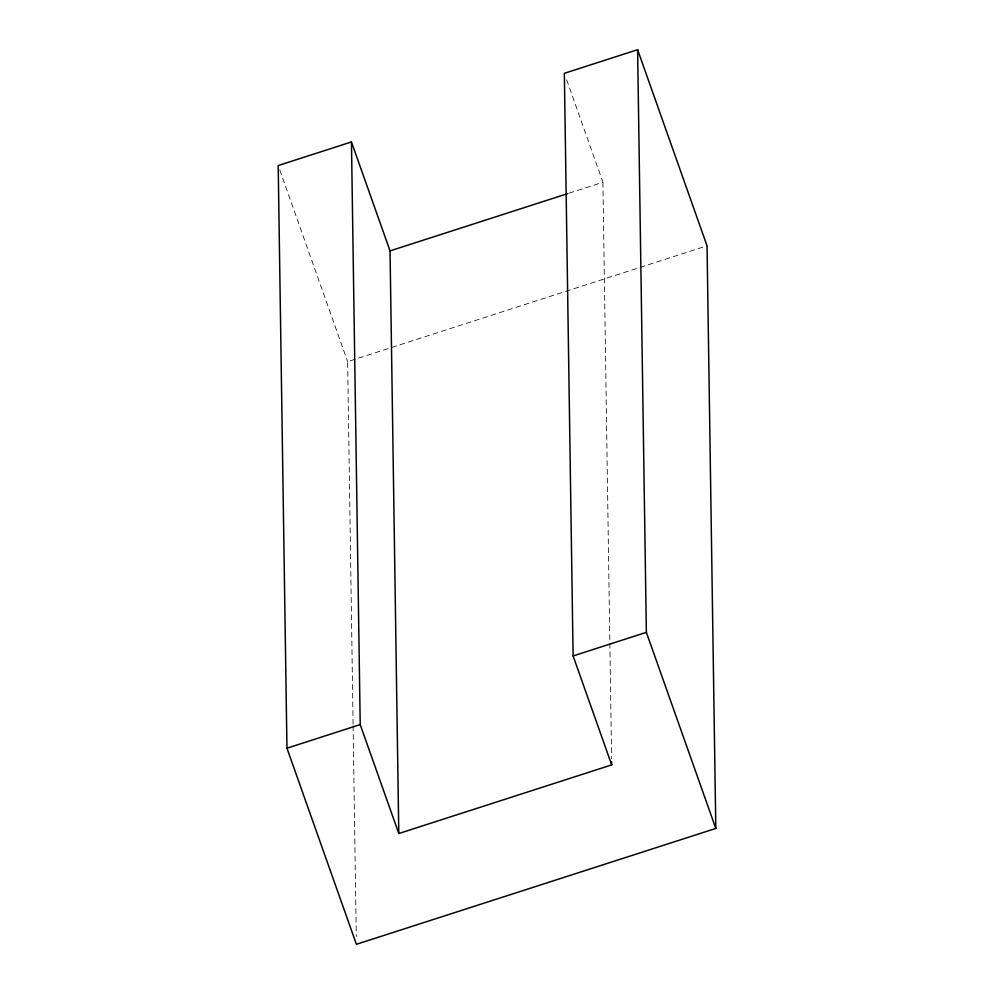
<?xml version="1.0" encoding="UTF-8"?>
<svg xmlns="http://www.w3.org/2000/svg" width="994" height="994" viewBox="0 0 994 994"><rect width="100%" height="100%" fill="white"/><g stroke="black" fill="none" stroke-linecap="round" stroke-linejoin="round"><path stroke-width="0.75" stroke-dasharray="4.97 3.73" d="M569.152 193.147L602.923 182.262L566.406 79.122M353.094 724.253L347.639 361.654L707.045 245.804M279.749 169.949L347.639 361.654M602.923 182.262L611.596 758.708M353.106 725.806L356.274 936.547"/><path stroke-width="1.49" d="M351.454 141.943L278.196 165.563L286.955 748.196L356.399 944.3L715.804 828.437L707.045 245.804L637.601 49.7L564.343 73.32L573.103 655.953L611.683 764.895L398.793 833.531L360.213 724.589L351.454 141.943L390.033 250.886L398.793 833.531M390.033 250.886L567.686 193.619M286.955 748.196L360.213 724.589M573.103 655.953L646.361 632.346L637.601 49.7M646.361 632.346L715.804 828.437M611.645 761.802L611.683 764.895"/></g></svg>
